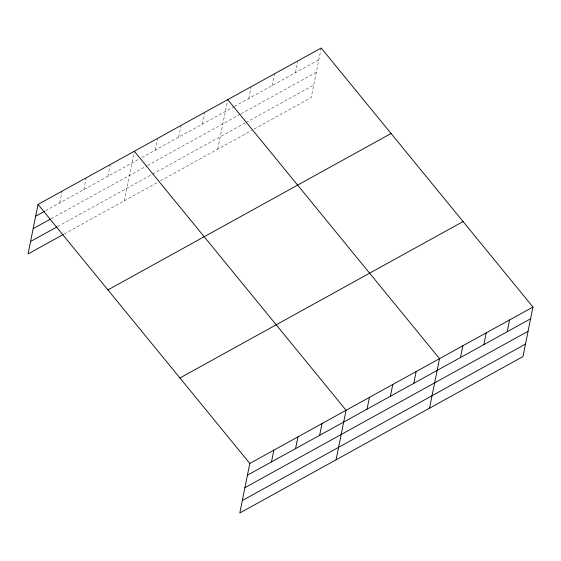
<?xml version="1.0" encoding="UTF-8"?>
<svg xmlns="http://www.w3.org/2000/svg" width="561" height="561" viewBox="0 0 561 561"><rect width="100%" height="100%" fill="white"/><g stroke="black" fill="none" stroke-linecap="round" stroke-linejoin="round"><path stroke-width="0.42" stroke-dasharray="2.81 2.1" d="M59.732 202.907L62.103 191.14M83.799 189.611L86.17 177.844M107.866 176.315L110.244 164.548M124.325 200.775L134.31 151.253M155.299 150.117L157.669 138.35M178.657 137.207L181.028 125.44M202.016 124.304L204.386 112.537M217.766 149.156L227.752 99.634M248.74 98.498L251.111 86.731M272.099 85.588L274.469 73.828M295.458 72.685L297.828 60.918M321.194 48.015L311.201 97.544L252.429 130.012M45.441 210.796L138.721 159.275M141.73 157.606L233.664 106.821M234.421 106.408L318.816 59.782M51.205 218.692L146.758 165.902M147.508 165.488L240.199 114.283M240.95 113.869L316.306 72.243M57.636 226.539L151.701 174.576M152.459 174.162L245.143 122.964M245.893 122.543L313.718 85.083M64.15 234.014L157.48 182.458M160.495 180.796L251.672 130.425"/><path stroke-width="0.84" d="M532.95 307.042L249.799 463.456L239.806 512.985L522.964 356.565L532.95 307.042L321.194 48.015L38.036 204.435L28.05 253.958L63.4 234.435M271.489 461.927L273.866 450.16M295.563 448.632L297.933 436.865M319.63 435.336L322 423.569M336.081 459.803L346.067 410.273L134.31 151.253M367.055 409.137L369.426 397.37M390.414 396.234L392.791 384.467M413.78 383.331L416.15 371.564M429.523 408.184L439.508 358.661L227.752 99.634M460.497 357.518L462.867 345.751M483.855 344.615L486.233 332.848M507.214 331.712L509.591 319.945M35.666 216.202L44.691 211.216M33.148 228.664L50.448 219.106M30.56 241.496L56.885 226.96M107.915 289.911L391.073 133.497M179.913 377.981L463.07 221.56M247.422 475.223L530.58 318.809M244.912 487.684L528.062 331.271M242.324 500.524L525.475 344.103M38.036 204.435L249.799 463.456"/></g></svg>
